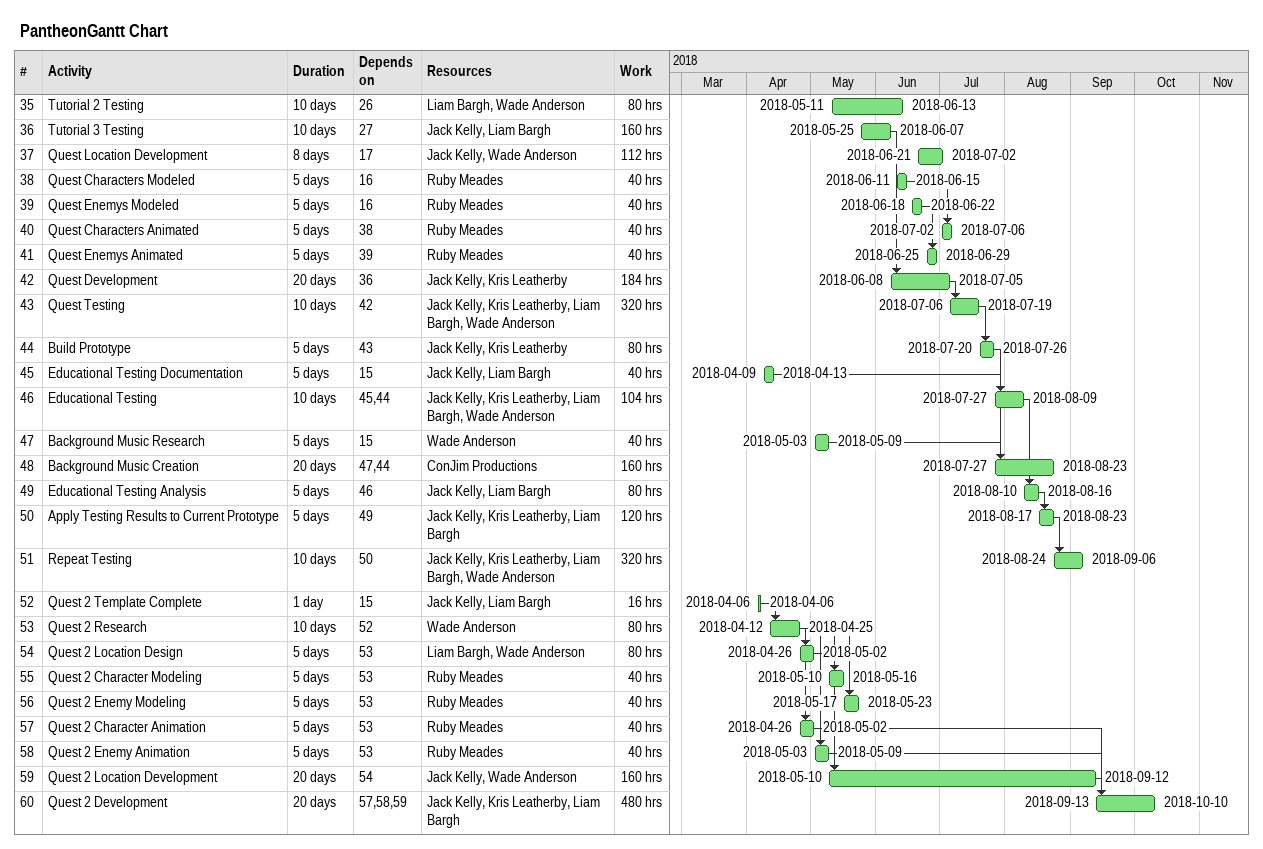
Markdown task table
PantheonGantt Chart

| ID | Task | Duration | Start | Finish | Predecessors | Resources | Work (h) |
|---|---|---|---|---|---|---|---|
| 35 | Tutorial 2 Testing | 10d | 2018-05-11 | 2018-06-13 | 26 | Liam Bargh, Wade Anderson | 80 |
| 36 | Tutorial 3 Testing | 10d | 2018-05-25 | 2018-06-07 | 27 | Jack Kelly, Liam Bargh | 160 |
| 37 | Quest Location Development | 8d | 2018-06-21 | 2018-07-02 | 17 | Jack Kelly, Wade Anderson | 112 |
| 38 | Quest Characters Modeled | 5d | 2018-06-11 | 2018-06-15 | 16 | Ruby Meades | 40 |
| 39 | Quest Enemys Modeled | 5d | 2018-06-18 | 2018-06-22 | 16 | Ruby Meades | 40 |
| 40 | Quest Characters Animated | 5d | 2018-07-02 | 2018-07-06 | 38 | Ruby Meades | 40 |
| 41 | Quest Enemys Animated | 5d | 2018-06-25 | 2018-06-29 | 39 | Ruby Meades | 40 |
| 42 | Quest Development | 20d | 2018-06-08 | 2018-07-05 | 36 | Jack Kelly, Kris Leatherby | 184 |
| 43 | Quest Testing | 10d | 2018-07-06 | 2018-07-19 | 42 | Jack Kelly, Kris Leatherby, Liam Bargh, Wade Anderson | 320 |
| 44 | Build Prototype | 5d | 2018-07-20 | 2018-07-26 | 43 | Jack Kelly, Kris Leatherby | 80 |
| 45 | Educational Testing Documentation | 5d | 2018-04-09 | 2018-04-13 | 15 | Jack Kelly, Liam Bargh | 40 |
| 46 | Educational Testing | 10d | 2018-07-27 | 2018-08-09 | 45, 44 | Jack Kelly, Kris Leatherby, Liam Bargh, Wade Anderson | 104 |
| 47 | Background Music Research | 5d | 2018-05-03 | 2018-05-09 | 15 | Wade Anderson | 40 |
| 48 | Background Music Creation | 20d | 2018-07-27 | 2018-08-23 | 47, 44 | ConJim Productions | 160 |
| 49 | Educational Testing Analysis | 5d | 2018-08-10 | 2018-08-16 | 46 | Jack Kelly, Liam Bargh | 80 |
| 50 | Apply Testing Results to Current Prototype | 5d | 2018-08-17 | 2018-08-23 | 49 | Jack Kelly, Kris Leatherby, Liam Bargh | 120 |
| 51 | Repeat Testing | 10d | 2018-08-24 | 2018-09-06 | 50 | Jack Kelly, Kris Leatherby, Liam Bargh, Wade Anderson | 320 |
| 52 | Quest 2 Template Complete | 1d | 2018-04-06 | 2018-04-06 | 15 | Jack Kelly, Liam Bargh | 16 |
| 53 | Quest 2 Research | 10d | 2018-04-12 | 2018-04-25 | 52 | Wade Anderson | 80 |
| 54 | Quest 2 Location Design | 5d | 2018-04-26 | 2018-05-02 | 53 | Liam Bargh, Wade Anderson | 80 |
| 55 | Quest 2 Character Modeling | 5d | 2018-05-10 | 2018-05-16 | 53 | Ruby Meades | 40 |
| 56 | Quest 2 Enemy Modeling | 5d | 2018-05-17 | 2018-05-23 | 53 | Ruby Meades | 40 |
| 57 | Quest 2 Character Animation | 5d | 2018-04-26 | 2018-05-02 | 53 | Ruby Meades | 40 |
| 58 | Quest 2 Enemy Animation | 5d | 2018-05-03 | 2018-05-09 | 53 | Ruby Meades | 40 |
| 59 | Quest 2 Location Development | 20d | 2018-05-10 | 2018-09-12 | 54 | Jack Kelly, Wade Anderson | 160 |
| 60 | Quest 2 Development | 20d | 2018-09-13 | 2018-10-10 | 57, 58, 59 | Jack Kelly, Kris Leatherby, Liam Bargh | 480 |
